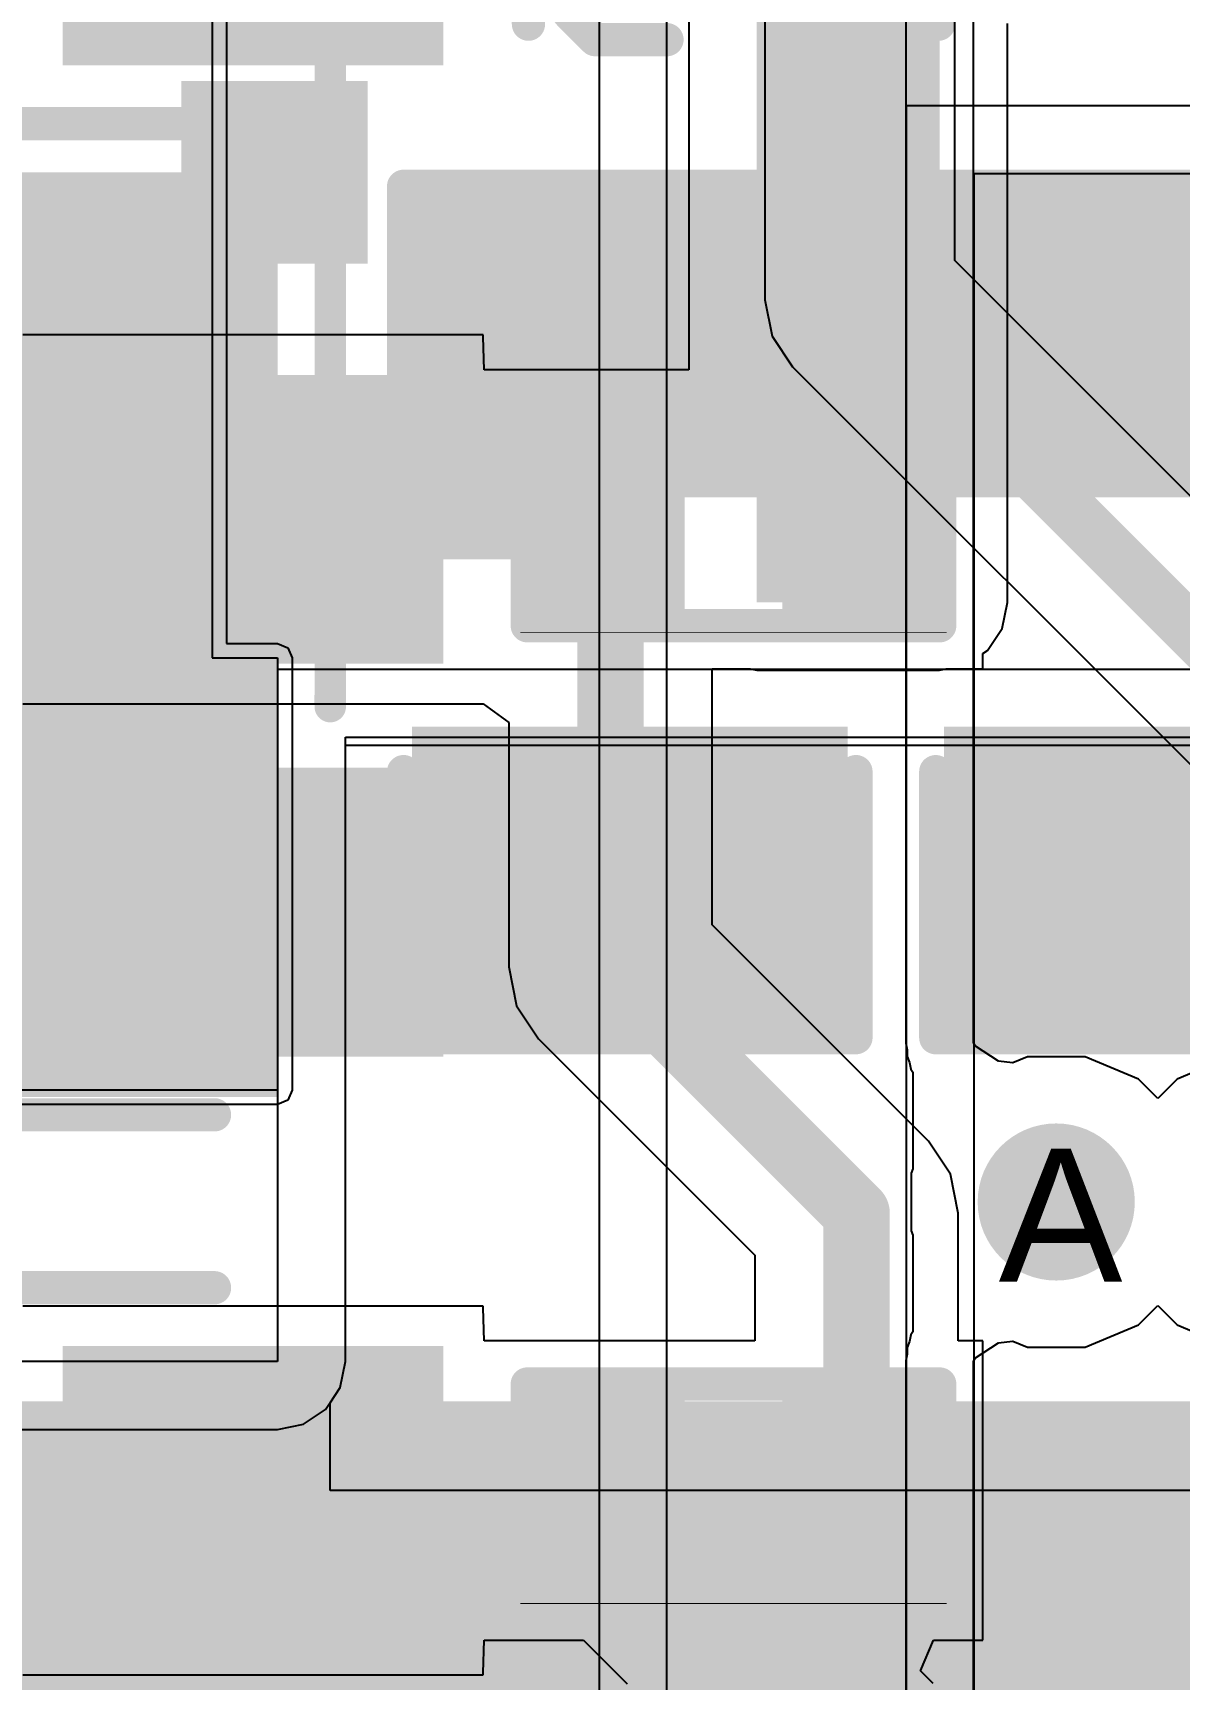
# Model space of a CAD drawing. Header units: inches. Extents: x 0 to 5271, y 0 to 5417.
# Drawn here: x 5.66 to 10.03, y 83.55 to 89.84 of the extents above; entities that cross this region are included whole.
import ezdxf

# ---------------------------------------------------------------- set-up
doc = ezdxf.new("R2010")
doc.units = ezdxf.units.IN
for name, color, linetype in [('Bottom Layer', 5, 'Continuous'), ('Bottom Overlay', 54, 'Continuous'), ('Bottom Paste', 16, 'Continuous'), ('Bottom Solder', 6, 'Continuous'), ('Drill Drawing', 1, 'Continuous'), ('L2_GND1', 16, 'Continuous'), ('L3_SIG1', 76, 'Continuous'), ('L4_PWR', 90, 'Continuous'), ('L5_GND2', 156, 'Continuous'), ('L6_SIG2', 130, 'Continuous'), ('L7_GND3', 216, 'Continuous'), ('Top Layer', 1, 'Continuous'), ('Top Overlay', 2, 'Continuous'), ('Top Paste', 8, 'Continuous'), ('Top Solder', 216, 'Continuous'), ('Via Holes', 16, 'Continuous')]:
    doc.layers.add(name, color=color, linetype=linetype)
doc.styles.add('Arial', font='', dxfattribs={"height": 0.2})
doc.styles.get('Arial').set_extended_font_data('Arial')

# ---------------------------------------------------------------- blocks, each defined once
blk = doc.blocks.new('DFN1006_2L__B__D____________102')
at = {"layer": 'Top Layer'}
for points in [[(-0.52497482, 0.34999168), (-0.12497562, 0.34999168), (-0.12497562, -0.35000692), (-0.52497482, -0.35000692)], [(0.12501118, 0.34999168), (0.52501038, 0.34999168), (0.52501038, -0.35000692), (0.12501118, -0.35000692)]]:
    blk.add_hatch(color=1, dxfattribs=at).paths.add_polyline_path(points)
at = {"layer": 'Top Paste'}
for points in [[(-0.52497482, 0.34999168), (-0.12497562, 0.34999168), (-0.12497562, -0.35000692), (-0.52497482, -0.35000692)], [(0.12501118, 0.34999168), (0.52501038, 0.34999168), (0.52501038, -0.35000692), (0.12501118, -0.35000692)]]:
    blk.add_hatch(color=8, dxfattribs=at).paths.add_polyline_path(points)
at = {"layer": 'Top Solder'}
for points in [[(-0.5757748199999999, 0.40079168), (-0.07417562, 0.40079168), (-0.07417562, -0.40080692), (-0.5757748199999999, -0.40080692)], [(0.07421118, 0.40079168), (0.57581038, 0.40079168), (0.57581038, -0.40080692), (0.07421118, -0.40080692)]]:
    blk.add_hatch(color=216, dxfattribs=at).paths.add_polyline_path(points)
at = {"layer": 'Top Overlay'}
for points in [[(-0.6283020199999999, 0.36915598, 0.127, 0.127, 0), (-0.52827682, 0.46918118, 0.127, 0.127, 0)], [(-0.52827682, 0.46918118, 0.127, 0.127, 0), (-0.49830482, 0.46918118, 0.127, 0.127, 0)], [(-0.49830482, 0.46918118, 0.127, 0.127, 0), (-0.25395682, 0.46918118, 0.127, 0.127, 0)], [(0.25404318, 0.46918118, 0.127, 0.127, 0), (0.4983911799999999, 0.46918118, 0.127, 0.127, 0)], [(0.4983911799999999, 0.46918118, 0.127, 0.127, 0), (0.5283631799999999, 0.46918118, 0.127, 0.127, 0)], [(0.5283631799999999, 0.46918118, 0.127, 0.127, 0), (0.62838838, 0.36915598, 0.127, 0.127, 0)], [(-0.7829372199999999, -0.40996362, 0.127, 0.127, 0), (-0.7829372199999999, 0.35005518, 0.127, 0.127, 0)], [(-0.6283020199999999, -0.3691204199999999, 0.127, 0.127, 0), (-0.6283020199999999, 0.36915598, 0.127, 0.127, 0)], [(0.62838838, -0.3691204199999999, 0.127, 0.127, 0), (0.62838838, 0.36915598, 0.127, 0.127, 0)], [(0.78297278, -0.40996362, 0.127, 0.127, 0), (0.78297278, 0.35005518, 0.127, 0.127, 0)], [(-0.6283020199999999, -0.3691204199999999, 0.127, 0.127, 0), (-0.52827682, -0.4691456199999999, 0.127, 0.127, 0)], [(0.5283631799999999, -0.4691456199999999, 0.127, 0.127, 0), (0.62838838, -0.3691204199999999, 0.127, 0.127, 0)], [(-0.52827682, -0.4691456199999999, 0.127, 0.127, 0), (-0.25395682, -0.4691456199999999, 0.127, 0.127, 0)], [(0.25404318, -0.4691456199999999, 0.127, 0.127, 0), (0.5283631799999999, -0.4691456199999999, 0.127, 0.127, 0)]]:
    blk.add_lwpolyline(points, format="xyseb", dxfattribs=at)
for points in [[(-0.5600268199999999, 0.46918118, 0.0635, 0.0635, 1), (-0.49652682, 0.46918118, 0.0635, 0.0635, 1)], [(-0.5600268199999999, 0.46918118, 0.0635, 0.0635, 1), (-0.49652682, 0.46918118, 0.0635, 0.0635, 1)], [(-0.5300548199999999, 0.46918118, 0.0635, 0.0635, 1), (-0.46655482, 0.46918118, 0.0635, 0.0635, 1)], [(-0.5300548199999999, 0.46918118, 0.0635, 0.0635, 1), (-0.46655482, 0.46918118, 0.0635, 0.0635, 1)], [(-0.28570682, 0.46918118, 0.0635, 0.0635, 1), (-0.22220682, 0.46918118, 0.0635, 0.0635, 1)], [(0.22229318, 0.46918118, 0.0635, 0.0635, 1), (0.28579318, 0.46918118, 0.0635, 0.0635, 1)], [(0.46664118, 0.46918118, 0.0635, 0.0635, 1), (0.53014118, 0.46918118, 0.0635, 0.0635, 1)], [(0.46664118, 0.46918118, 0.0635, 0.0635, 1), (0.53014118, 0.46918118, 0.0635, 0.0635, 1)], [(0.49661318, 0.46918118, 0.0635, 0.0635, 1), (0.56011318, 0.46918118, 0.0635, 0.0635, 1)], [(0.49661318, 0.46918118, 0.0635, 0.0635, 1), (0.56011318, 0.46918118, 0.0635, 0.0635, 1)], [(-0.8146872199999999, 0.35005518, 0.0635, 0.0635, 1), (-0.75118722, 0.35005518, 0.0635, 0.0635, 1)], [(-0.66005202, 0.36915598, 0.0635, 0.0635, 1), (-0.59655202, 0.36915598, 0.0635, 0.0635, 1)], [(-0.66005202, 0.36915598, 0.0635, 0.0635, 1), (-0.59655202, 0.36915598, 0.0635, 0.0635, 1)], [(0.5966383799999999, 0.36915598, 0.0635, 0.0635, 1), (0.66013838, 0.36915598, 0.0635, 0.0635, 1)], [(0.5966383799999999, 0.36915598, 0.0635, 0.0635, 1), (0.66013838, 0.36915598, 0.0635, 0.0635, 1)], [(0.75122278, 0.35005518, 0.0635, 0.0635, 1), (0.8147227799999999, 0.35005518, 0.0635, 0.0635, 1)], [(-0.66005202, -0.3691204199999999, 0.0635, 0.0635, 1), (-0.59655202, -0.3691204199999999, 0.0635, 0.0635, 1)], [(-0.66005202, -0.3691204199999999, 0.0635, 0.0635, 1), (-0.59655202, -0.3691204199999999, 0.0635, 0.0635, 1)], [(0.5966383799999999, -0.3691204199999999, 0.0635, 0.0635, 1), (0.66013838, -0.3691204199999999, 0.0635, 0.0635, 1)], [(0.5966383799999999, -0.3691204199999999, 0.0635, 0.0635, 1), (0.66013838, -0.3691204199999999, 0.0635, 0.0635, 1)], [(-0.8146872199999999, -0.40996362, 0.0635, 0.0635, 1), (-0.75118722, -0.40996362, 0.0635, 0.0635, 1)], [(0.75122278, -0.40996362, 0.0635, 0.0635, 1), (0.8147227799999999, -0.40996362, 0.0635, 0.0635, 1)], [(-0.5600268199999999, -0.4691456199999999, 0.0635, 0.0635, 1), (-0.49652682, -0.4691456199999999, 0.0635, 0.0635, 1)], [(-0.5600268199999999, -0.4691456199999999, 0.0635, 0.0635, 1), (-0.49652682, -0.4691456199999999, 0.0635, 0.0635, 1)], [(-0.28570682, -0.4691456199999999, 0.0635, 0.0635, 1), (-0.22220682, -0.4691456199999999, 0.0635, 0.0635, 1)], [(0.22229318, -0.4691456199999999, 0.0635, 0.0635, 1), (0.28579318, -0.4691456199999999, 0.0635, 0.0635, 1)], [(0.49661318, -0.4691456199999999, 0.0635, 0.0635, 1), (0.56011318, -0.4691456199999999, 0.0635, 0.0635, 1)], [(0.49661318, -0.4691456199999999, 0.0635, 0.0635, 1), (0.56011318, -0.4691456199999999, 0.0635, 0.0635, 1)]]:
    blk.add_lwpolyline(points, format="xyseb", close=True, dxfattribs=at)
blk = doc.blocks.new('P____PAK_SO_8_B_128')
at = {"layer": 'Bottom Layer'}
blk.add_hatch(color=5, dxfattribs=at).paths.add_polyline_path([(1.11029496, 2.69259431), (1.11029496, 2.08259553), (0.5152948799999999, 2.08259553), (0.5152948799999999, 2.69259431)])
at = {"layer": 'Bottom Paste'}
blk.add_hatch(color=16, dxfattribs=at).paths.add_polyline_path([(1.11029496, 2.69259431), (1.11029496, 2.08259553), (0.5152948799999999, 2.08259553), (0.5152948799999999, 2.69259431)])
at = {"layer": 'Bottom Solder'}
blk.add_hatch(color=6, dxfattribs=at).paths.add_polyline_path([(1.16109496, 2.74339431), (1.16109496, 2.03179553), (0.46449488, 2.03179553), (0.46449488, 2.74339431)])
at = {"layer": 'Bottom Layer'}
for p, q in [((2.6674572, 2.149983), (2.6674572, 2.3999952)), ((2.6674572, 2.3999952), (4.317441199999999, 2.3999952)), ((4.317441199999999, 2.3999952), (4.317441199999999, 2.3999952)), ((4.317441199999999, 2.3999952), (4.317441199999999, -2.3999952)), ((-0.3825494, 2.149983), (2.6674572, 2.149983))]:
    blk.add_line(p, q, dxfattribs=at)
at = {"layer": 'Bottom Overlay'}
for points in [[(2.85343092, 2.60095492, 0.1199896, 0.1199896, 0), (-1.44678908, 2.60095492, 0.1199896, 0.1199896, 0)], [(2.81746452, 2.59998972, 0.1199896, 0.1199896, 0), (2.85343092, 2.60095492, 0.1199896, 0.1199896, 0)]]:
    blk.add_lwpolyline(points, format="xyseb", dxfattribs=at)
for points in [[(2.78746712, 2.59998972, 0.05999479999999999, 0.05999479999999999, 1), (2.84746192, 2.59998972, 0.05999479999999999, 0.05999479999999999, 1)], [(2.82343352, 2.60095492, 0.05999479999999999, 0.05999479999999999, 1), (2.88342832, 2.60095492, 0.05999479999999999, 0.05999479999999999, 1)], [(2.82343352, 2.60095492, 0.05999479999999999, 0.05999479999999999, 1), (2.88342832, 2.60095492, 0.05999479999999999, 0.05999479999999999, 1)]]:
    blk.add_lwpolyline(points, format="xyseb", close=True, dxfattribs=at)
at = {"layer": 'Bottom Solder'}
for p, q in [((2.62857742, 2.43887498), (2.6674572, 2.45498112)), ((2.6674572, 2.45498112), (4.317441199999999, 2.45498112)), ((4.317441199999999, 2.45498112), (4.35632098, 2.43887498)), ((2.61247128, 2.3999952), (2.62857742, 2.43887498)), ((2.61247128, 2.20496892), (2.61247128, 2.3999952)), ((4.35632098, 2.43887498), (4.37242712, 2.3999952)), ((4.37242712, 2.3999952), (4.37242712, -2.3999952)), ((-0.3825494, 2.20496892), (2.61247128, 2.20496892))]:
    blk.add_line(p, q, dxfattribs=at)
blk = doc.blocks.new('TO_263_5__D2PAK__B_201')
at = {"layer": 'Bottom Layer'}
blk.add_hatch(color=5, dxfattribs=at).paths.add_polyline_path([(-5.58999771, 0.38251511), (5.59000279, 0.38251511), (5.59000279, -9.527485389999999), (-5.58999771, -9.527485389999999)])
at = {"layer": 'Bottom Paste'}
blk.add_hatch(color=16, dxfattribs=at).paths.add_polyline_path([(-5.58999771, 0.38251511), (5.59000279, 0.38251511), (5.59000279, -9.527485389999999), (-5.58999771, -9.527485389999999)])
at = {"layer": 'Bottom Solder'}
blk.add_hatch(color=6, dxfattribs=at).paths.add_polyline_path([(-5.691597709999999, 0.48411511), (5.691602789999999, 0.48411511), (5.691602789999999, -9.62908539), (-5.691597709999999, -9.62908539)])
blk = doc.blocks.new('TS_1185EC_C_D_B__208')
at = {"layer": 'Top Layer'}
for points in [[(-2.5499695, 1.19999125), (-1.29996946, 1.19999125), (-1.29996946, 0.29999051), (-2.5499695, 0.29999051)], [(1.3000101, 1.19999125), (2.55001014, 1.19999125), (2.55001014, 0.29999051), (1.3000101, 0.29999051)], [(-2.5499695, -0.30003115), (-1.29996946, -0.30003115), (-1.29996946, -1.20003189), (-2.5499695, -1.20003189)], [(1.3000101, -0.30003115), (2.55001014, -0.30003115), (2.55001014, -1.20003189), (1.3000101, -1.20003189)]]:
    blk.add_hatch(color=1, dxfattribs=at).paths.add_polyline_path(points)
at = {"layer": 'Top Paste'}
for points in [[(-2.5499695, 1.19999125), (-1.29996946, 1.19999125), (-1.29996946, 0.29999051), (-2.5499695, 0.29999051)], [(1.3000101, 1.19999125), (2.55001014, 1.19999125), (2.55001014, 0.29999051), (1.3000101, 0.29999051)], [(-2.5499695, -0.30003115), (-1.29996946, -0.30003115), (-1.29996946, -1.20003189), (-2.5499695, -1.20003189)], [(1.3000101, -0.30003115), (2.55001014, -0.30003115), (2.55001014, -1.20003189), (1.3000101, -1.20003189)]]:
    blk.add_hatch(color=8, dxfattribs=at).paths.add_polyline_path(points)
at = {"layer": 'Top Solder'}
for points in [[(-2.6515695, 1.30159125), (-1.19836946, 1.30159125), (-1.19836946, 0.19839051), (-2.6515695, 0.19839051)], [(1.1984101, 1.30159125), (2.65161014, 1.30159125), (2.65161014, 0.19839051), (1.1984101, 0.19839051)], [(-2.6515695, -0.19843115), (-1.19836946, -0.19843115), (-1.19836946, -1.30163189), (-2.6515695, -1.30163189)], [(1.1984101, -0.19843115), (2.65161014, -0.19843115), (2.65161014, -1.30163189), (1.1984101, -1.30163189)]]:
    blk.add_hatch(color=216, dxfattribs=at).paths.add_polyline_path(points)
at = {"layer": 'Top Overlay'}
for points in [[(-1.77800508, 1.52397968, 0.127, 0.127, 0), (1.77799492, 1.52397968, 0.127, 0.127, 0)], [(-2.84480508, 0.60957968, 0.127, 0.127, 0), (-2.84480508, 0.86357968, 0.127, 0.127, 0)], [(-2.84480508, 0.86357968, 0.127, 0.127, 0), (-2.71780508, 0.73657968, 0.127, 0.127, 0)], [(-2.84480508, 0.60957968, 0.127, 0.127, 0), (-2.71780508, 0.73657968, 0.127, 0.127, 0)], [(-1.77800508, -1.52402032, 0.127, 0.127, 0), (1.77799492, -1.52402032, 0.127, 0.127, 0)]]:
    blk.add_lwpolyline(points, format="xyseb", dxfattribs=at)
for points in [[(-1.80975508, 1.52397968, 0.0635, 0.0635, 1), (-1.74625508, 1.52397968, 0.0635, 0.0635, 1)], [(1.74624492, 1.52397968, 0.0635, 0.0635, 1), (1.80974492, 1.52397968, 0.0635, 0.0635, 1)], [(-2.87655508, 0.86357968, 0.0635, 0.0635, 1), (-2.81305508, 0.86357968, 0.0635, 0.0635, 1)], [(-2.87655508, 0.86357968, 0.0635, 0.0635, 1), (-2.81305508, 0.86357968, 0.0635, 0.0635, 1)], [(-2.74955508, 0.73657968, 0.0635, 0.0635, 1), (-2.68605508, 0.73657968, 0.0635, 0.0635, 1)], [(-2.74955508, 0.73657968, 0.0635, 0.0635, 1), (-2.68605508, 0.73657968, 0.0635, 0.0635, 1)], [(-2.87655508, 0.60957968, 0.0635, 0.0635, 1), (-2.81305508, 0.60957968, 0.0635, 0.0635, 1)], [(-2.87655508, 0.60957968, 0.0635, 0.0635, 1), (-2.81305508, 0.60957968, 0.0635, 0.0635, 1)], [(-1.80975508, -1.52402032, 0.0635, 0.0635, 1), (-1.74625508, -1.52402032, 0.0635, 0.0635, 1)], [(1.74624492, -1.52402032, 0.0635, 0.0635, 1), (1.80974492, -1.52402032, 0.0635, 0.0635, 1)]]:
    blk.add_lwpolyline(points, format="xyseb", close=True, dxfattribs=at)
blk = doc.blocks.new('TS_1185EC_C_D_B__209')
at = {"layer": 'Top Layer'}
for points in [[(-2.5499695, 1.19999125), (-1.29996946, 1.19999125), (-1.29996946, 0.29999051), (-2.5499695, 0.29999051)], [(1.3000101, 1.19999125), (2.55001014, 1.19999125), (2.55001014, 0.29999051), (1.3000101, 0.29999051)], [(-2.5499695, -0.30003115), (-1.29996946, -0.30003115), (-1.29996946, -1.20003189), (-2.5499695, -1.20003189)], [(1.3000101, -0.30003115), (2.55001014, -0.30003115), (2.55001014, -1.20003189), (1.3000101, -1.20003189)]]:
    blk.add_hatch(color=1, dxfattribs=at).paths.add_polyline_path(points)
at = {"layer": 'Top Paste'}
for points in [[(-2.5499695, 1.19999125), (-1.29996946, 1.19999125), (-1.29996946, 0.29999051), (-2.5499695, 0.29999051)], [(1.3000101, 1.19999125), (2.55001014, 1.19999125), (2.55001014, 0.29999051), (1.3000101, 0.29999051)], [(-2.5499695, -0.30003115), (-1.29996946, -0.30003115), (-1.29996946, -1.20003189), (-2.5499695, -1.20003189)], [(1.3000101, -0.30003115), (2.55001014, -0.30003115), (2.55001014, -1.20003189), (1.3000101, -1.20003189)]]:
    blk.add_hatch(color=8, dxfattribs=at).paths.add_polyline_path(points)
at = {"layer": 'Top Solder'}
for points in [[(-2.6515695, 1.30159125), (-1.19836946, 1.30159125), (-1.19836946, 0.19839051), (-2.6515695, 0.19839051)], [(1.1984101, 1.30159125), (2.65161014, 1.30159125), (2.65161014, 0.19839051), (1.1984101, 0.19839051)], [(-2.6515695, -0.19843115), (-1.19836946, -0.19843115), (-1.19836946, -1.30163189), (-2.6515695, -1.30163189)], [(1.1984101, -0.19843115), (2.65161014, -0.19843115), (2.65161014, -1.30163189), (1.1984101, -1.30163189)]]:
    blk.add_hatch(color=216, dxfattribs=at).paths.add_polyline_path(points)
at = {"layer": 'Top Overlay'}
for points in [[(-1.77800508, 1.52397968, 0.127, 0.127, 0), (1.77799492, 1.52397968, 0.127, 0.127, 0)], [(-2.84480508, 0.60957968, 0.127, 0.127, 0), (-2.84480508, 0.86357968, 0.127, 0.127, 0)], [(-2.84480508, 0.86357968, 0.127, 0.127, 0), (-2.71780508, 0.73657968, 0.127, 0.127, 0)], [(-2.84480508, 0.60957968, 0.127, 0.127, 0), (-2.71780508, 0.73657968, 0.127, 0.127, 0)], [(-1.77800508, -1.52402032, 0.127, 0.127, 0), (1.77799492, -1.52402032, 0.127, 0.127, 0)]]:
    blk.add_lwpolyline(points, format="xyseb", dxfattribs=at)
for points in [[(-1.80975508, 1.52397968, 0.0635, 0.0635, 1), (-1.74625508, 1.52397968, 0.0635, 0.0635, 1)], [(1.74624492, 1.52397968, 0.0635, 0.0635, 1), (1.80974492, 1.52397968, 0.0635, 0.0635, 1)], [(-2.87655508, 0.86357968, 0.0635, 0.0635, 1), (-2.81305508, 0.86357968, 0.0635, 0.0635, 1)], [(-2.87655508, 0.86357968, 0.0635, 0.0635, 1), (-2.81305508, 0.86357968, 0.0635, 0.0635, 1)], [(-2.74955508, 0.73657968, 0.0635, 0.0635, 1), (-2.68605508, 0.73657968, 0.0635, 0.0635, 1)], [(-2.74955508, 0.73657968, 0.0635, 0.0635, 1), (-2.68605508, 0.73657968, 0.0635, 0.0635, 1)], [(-2.87655508, 0.60957968, 0.0635, 0.0635, 1), (-2.81305508, 0.60957968, 0.0635, 0.0635, 1)], [(-2.87655508, 0.60957968, 0.0635, 0.0635, 1), (-2.81305508, 0.60957968, 0.0635, 0.0635, 1)], [(-1.80975508, -1.52402032, 0.0635, 0.0635, 1), (-1.74625508, -1.52402032, 0.0635, 0.0635, 1)], [(1.74624492, -1.52402032, 0.0635, 0.0635, 1), (1.80974492, -1.52402032, 0.0635, 0.0635, 1)]]:
    blk.add_lwpolyline(points, format="xyseb", close=True, dxfattribs=at)
blk = doc.blocks.new('TS_1185EC_C_D_B__210')
at = {"layer": 'Top Layer'}
for points in [[(-2.5499695, 1.20000141), (-1.29996946, 1.20000141), (-1.29996946, 0.30000067), (-2.5499695, 0.30000067)], [(1.3000101, 1.20000141), (2.55001014, 1.20000141), (2.55001014, 0.30000067), (1.3000101, 0.30000067)], [(-2.5499695, -0.30002099), (-1.29996946, -0.30002099), (-1.29996946, -1.20002173), (-2.5499695, -1.20002173)], [(1.3000101, -0.30002099), (2.55001014, -0.30002099), (2.55001014, -1.20002173), (1.3000101, -1.20002173)]]:
    blk.add_hatch(color=1, dxfattribs=at).paths.add_polyline_path(points)
at = {"layer": 'Top Paste'}
for points in [[(-2.5499695, 1.20000141), (-1.29996946, 1.20000141), (-1.29996946, 0.30000067), (-2.5499695, 0.30000067)], [(1.3000101, 1.20000141), (2.55001014, 1.20000141), (2.55001014, 0.30000067), (1.3000101, 0.30000067)], [(-2.5499695, -0.30002099), (-1.29996946, -0.30002099), (-1.29996946, -1.20002173), (-2.5499695, -1.20002173)], [(1.3000101, -0.30002099), (2.55001014, -0.30002099), (2.55001014, -1.20002173), (1.3000101, -1.20002173)]]:
    blk.add_hatch(color=8, dxfattribs=at).paths.add_polyline_path(points)
at = {"layer": 'Top Solder'}
for points in [[(-2.6515695, 1.30160141), (-1.19836946, 1.30160141), (-1.19836946, 0.19840067), (-2.6515695, 0.19840067)], [(1.1984101, 1.30160141), (2.65161014, 1.30160141), (2.65161014, 0.19840067), (1.1984101, 0.19840067)], [(-2.6515695, -0.19842099), (-1.19836946, -0.19842099), (-1.19836946, -1.30162173), (-2.6515695, -1.30162173)], [(1.1984101, -0.19842099), (2.65161014, -0.19842099), (2.65161014, -1.30162173), (1.1984101, -1.30162173)]]:
    blk.add_hatch(color=216, dxfattribs=at).paths.add_polyline_path(points)
at = {"layer": 'Top Overlay'}
for points in [[(-1.77800508, 1.52398984, 0.127, 0.127, 0), (1.77799492, 1.52398984, 0.127, 0.127, 0)], [(-2.84480508, 0.8635898399999999, 0.127, 0.127, 0), (-2.71780508, 0.7365898399999999, 0.127, 0.127, 0)], [(-2.84480508, 0.6095898399999999, 0.127, 0.127, 0), (-2.84480508, 0.8635898399999999, 0.127, 0.127, 0)], [(-2.84480508, 0.6095898399999999, 0.127, 0.127, 0), (-2.71780508, 0.7365898399999999, 0.127, 0.127, 0)], [(-1.77800508, -1.52401016, 0.127, 0.127, 0), (1.77799492, -1.52401016, 0.127, 0.127, 0)]]:
    blk.add_lwpolyline(points, format="xyseb", dxfattribs=at)
for points in [[(-1.80975508, 1.52398984, 0.0635, 0.0635, 1), (-1.74625508, 1.52398984, 0.0635, 0.0635, 1)], [(1.74624492, 1.52398984, 0.0635, 0.0635, 1), (1.80974492, 1.52398984, 0.0635, 0.0635, 1)], [(-2.87655508, 0.8635898399999999, 0.0635, 0.0635, 1), (-2.81305508, 0.8635898399999999, 0.0635, 0.0635, 1)], [(-2.87655508, 0.8635898399999999, 0.0635, 0.0635, 1), (-2.81305508, 0.8635898399999999, 0.0635, 0.0635, 1)], [(-2.74955508, 0.7365898399999999, 0.0635, 0.0635, 1), (-2.68605508, 0.7365898399999999, 0.0635, 0.0635, 1)], [(-2.74955508, 0.7365898399999999, 0.0635, 0.0635, 1), (-2.68605508, 0.7365898399999999, 0.0635, 0.0635, 1)], [(-2.87655508, 0.6095898399999999, 0.0635, 0.0635, 1), (-2.81305508, 0.6095898399999999, 0.0635, 0.0635, 1)], [(-2.87655508, 0.6095898399999999, 0.0635, 0.0635, 1), (-2.81305508, 0.6095898399999999, 0.0635, 0.0635, 1)], [(-1.80975508, -1.52401016, 0.0635, 0.0635, 1), (-1.74625508, -1.52401016, 0.0635, 0.0635, 1)], [(1.74624492, -1.52401016, 0.0635, 0.0635, 1), (1.80974492, -1.52401016, 0.0635, 0.0635, 1)]]:
    blk.add_lwpolyline(points, format="xyseb", close=True, dxfattribs=at)
blk = doc.blocks.new('R___0402_217')
at = {"layer": 'Top Layer'}
for points in [[(-0.69849492, -0.31746698), (-0.69849492, 0.31753302), (-0.24129492, 0.31753302), (-0.24129492, -0.31746698)], [(0.2413050799999999, -0.31746698), (0.24130508, 0.31753302), (0.6985050799999999, 0.31753302), (0.6985050799999999, -0.31746698)]]:
    blk.add_hatch(color=1, dxfattribs=at).paths.add_polyline_path(points)
at = {"layer": 'Top Paste'}
for points in [[(-0.69849492, -0.31746698), (-0.69849492, 0.31753302), (-0.24129492, 0.31753302), (-0.24129492, -0.31746698)], [(0.2413050799999999, -0.31746698), (0.24130508, 0.31753302), (0.6985050799999999, 0.31753302), (0.6985050799999999, -0.31746698)]]:
    blk.add_hatch(color=8, dxfattribs=at).paths.add_polyline_path(points)
at = {"layer": 'Top Solder'}
for points in [[(-0.7534960799999999, -0.3724681399999999), (-0.7534960799999999, 0.37253418), (-0.1862937599999999, 0.37253418), (-0.18629376, -0.3724681399999999)], [(0.18630392, -0.3724681399999999), (0.18630392, 0.37253418), (0.75350624, 0.37253418), (0.75350624, -0.3724681399999999)]]:
    blk.add_hatch(color=216, dxfattribs=at).paths.add_polyline_path(points)
at = {"layer": 'Top Overlay'}
for points in [[(-0.78739492, 0.40643302, 0.127, 0.127, 0), (0.7874050799999999, 0.40643302, 0.127, 0.127, 0)], [(-0.78739492, -0.40636698, 0.127, 0.127, 0), (-0.78739492, 0.40643302, 0.127, 0.127, 0)], [(0.7874050799999999, -0.40636698, 0.127, 0.127, 0), (0.7874050799999999, 0.40643302, 0.127, 0.127, 0)], [(-0.78739492, -0.40636698, 0.127, 0.127, 0), (0.7874050799999999, -0.40636698, 0.127, 0.127, 0)], [(-0.81279492, -0.4317669799999999, 0.0032258, 0.0032258, 0), (0.81280508, -0.4317669799999999, 0.0032258, 0.0032258, 0)]]:
    blk.add_lwpolyline(points, format="xyseb", dxfattribs=at)
for points in [[(-0.81914492, 0.40643302, 0.0635, 0.0635, 1), (-0.7556449199999999, 0.40643302, 0.0635, 0.0635, 1)], [(-0.81914492, 0.40643302, 0.0635, 0.0635, 1), (-0.7556449199999999, 0.40643302, 0.0635, 0.0635, 1)], [(0.75565508, 0.40643302, 0.0635, 0.0635, 1), (0.8191550799999999, 0.40643302, 0.0635, 0.0635, 1)], [(0.75565508, 0.40643302, 0.0635, 0.0635, 1), (0.8191550799999999, 0.40643302, 0.0635, 0.0635, 1)], [(-0.81914492, -0.40636698, 0.0635, 0.0635, 1), (-0.7556449199999999, -0.40636698, 0.0635, 0.0635, 1)], [(-0.81914492, -0.40636698, 0.0635, 0.0635, 1), (-0.7556449199999999, -0.40636698, 0.0635, 0.0635, 1)], [(0.75565508, -0.40636698, 0.0635, 0.0635, 1), (0.8191550799999999, -0.40636698, 0.0635, 0.0635, 1)], [(0.75565508, -0.40636698, 0.0635, 0.0635, 1), (0.8191550799999999, -0.40636698, 0.0635, 0.0635, 1)], [(-0.8136000999999999, -0.4317669799999999, 0.0016129, 0.0016129, 1), (-0.8119897399999999, -0.4317669799999999, 0.0016129, 0.0016129, 1)], [(0.8119998999999999, -0.4317669799999999, 0.0016129, 0.0016129, 1), (0.81361026, -0.4317669799999999, 0.0016129, 0.0016129, 1)]]:
    blk.add_lwpolyline(points, format="xyseb", close=True, dxfattribs=at)
blk = doc.blocks.new('R___0402_218')
at = {"layer": 'Top Layer'}
for points in [[(-0.6984847599999999, -0.31751778), (-0.6984847599999999, 0.31748222), (-0.2412847599999999, 0.31748222), (-0.24128476, -0.31751778)], [(0.2413152399999999, -0.31751778), (0.24131524, 0.31748222), (0.69851524, 0.31748222), (0.69851524, -0.31751778)]]:
    blk.add_hatch(color=1, dxfattribs=at).paths.add_polyline_path(points)
at = {"layer": 'Top Paste'}
for points in [[(-0.6984847599999999, -0.31751778), (-0.6984847599999999, 0.31748222), (-0.2412847599999999, 0.31748222), (-0.24128476, -0.31751778)], [(0.2413152399999999, -0.31751778), (0.24131524, 0.31748222), (0.69851524, 0.31748222), (0.69851524, -0.31751778)]]:
    blk.add_hatch(color=8, dxfattribs=at).paths.add_polyline_path(points)
at = {"layer": 'Top Solder'}
for points in [[(-0.75348592, -0.37251894), (-0.75348592, 0.37248338), (-0.1862835999999999, 0.37248338), (-0.1862836, -0.37251894)], [(0.1863140799999999, -0.37251894), (0.18631408, 0.37248338), (0.7535164, 0.37248338), (0.7535164, -0.37251894)]]:
    blk.add_hatch(color=216, dxfattribs=at).paths.add_polyline_path(points)
at = {"layer": 'Top Overlay'}
for points in [[(-0.7873847599999999, 0.40638222, 0.127, 0.127, 0), (0.78741524, 0.40638222, 0.127, 0.127, 0)], [(-0.7873847599999999, -0.40641778, 0.127, 0.127, 0), (-0.7873847599999999, 0.40638222, 0.127, 0.127, 0)], [(0.78741524, -0.40641778, 0.127, 0.127, 0), (0.78741524, 0.40638222, 0.127, 0.127, 0)], [(-0.7873847599999999, -0.40641778, 0.127, 0.127, 0), (0.78741524, -0.40641778, 0.127, 0.127, 0)], [(-0.8127847599999999, -0.43181778, 0.0032258, 0.0032258, 0), (0.8128152399999998, -0.43181778, 0.0032258, 0.0032258, 0)]]:
    blk.add_lwpolyline(points, format="xyseb", dxfattribs=at)
for points in [[(-0.8191347599999999, 0.40638222, 0.0635, 0.0635, 1), (-0.75563476, 0.40638222, 0.0635, 0.0635, 1)], [(-0.8191347599999999, 0.40638222, 0.0635, 0.0635, 1), (-0.75563476, 0.40638222, 0.0635, 0.0635, 1)], [(0.7556652399999999, 0.40638222, 0.0635, 0.0635, 1), (0.8191652399999999, 0.40638222, 0.0635, 0.0635, 1)], [(0.7556652399999999, 0.40638222, 0.0635, 0.0635, 1), (0.8191652399999999, 0.40638222, 0.0635, 0.0635, 1)], [(-0.8191347599999999, -0.40641778, 0.0635, 0.0635, 1), (-0.75563476, -0.40641778, 0.0635, 0.0635, 1)], [(-0.8191347599999999, -0.40641778, 0.0635, 0.0635, 1), (-0.75563476, -0.40641778, 0.0635, 0.0635, 1)], [(0.7556652399999999, -0.40641778, 0.0635, 0.0635, 1), (0.8191652399999999, -0.40641778, 0.0635, 0.0635, 1)], [(0.7556652399999999, -0.40641778, 0.0635, 0.0635, 1), (0.8191652399999999, -0.40641778, 0.0635, 0.0635, 1)], [(-0.81358994, -0.43181778, 0.0016129, 0.0016129, 1), (-0.81197958, -0.43181778, 0.0016129, 0.0016129, 1)], [(0.81201006, -0.43181778, 0.0016129, 0.0016129, 1), (0.8136204199999999, -0.43181778, 0.0016129, 0.0016129, 1)]]:
    blk.add_lwpolyline(points, format="xyseb", close=True, dxfattribs=at)
blk = doc.blocks.new('CAP_0805_B_319')
at = {"layer": 'Bottom Layer'}
for points in [[(-1.52401016, 0.76203556), (-0.50801016, 0.76203556), (-0.50801016, -0.76196444), (-1.52401016, -0.76196444)], [(0.5079898399999999, 0.76203556), (1.52398984, 0.76203556), (1.52398984, -0.76196444), (0.5079898399999999, -0.76196444)]]:
    blk.add_hatch(color=5, dxfattribs=at).paths.add_polyline_path(points)
at = {"layer": 'Bottom Paste'}
for points in [[(-1.52401016, 0.76203556), (-0.50801016, 0.76203556), (-0.50801016, -0.76196444), (-1.52401016, -0.76196444)], [(0.5079898399999999, 0.76203556), (1.52398984, 0.76203556), (1.52398984, -0.76196444), (0.5079898399999999, -0.76196444)]]:
    blk.add_hatch(color=16, dxfattribs=at).paths.add_polyline_path(points)
at = {"layer": 'Bottom Solder'}
for points in [[(-1.59401002, 0.8320354200000001), (-0.4380103, 0.8320354200000001), (-0.4380103, -0.8319642999999999), (-1.59401002, -0.8319642999999999)], [(0.43798998, 0.8320354200000001), (1.5939897, 0.8320354200000001), (1.5939897, -0.8319642999999999), (0.43798998, -0.8319642999999999)]]:
    blk.add_hatch(color=6, dxfattribs=at).paths.add_polyline_path(points)
at = {"layer": 'Bottom Overlay'}
for points in [[(-1.62561016, 0.86363556, 0.127, 0.127, 0), (-1.62561016, -0.8635644399999999, 0.127, 0.127, 0)], [(-1.62561016, 0.86363556, 0.127, 0.127, 0), (-0.60961016, 0.86363556, 0.127, 0.127, 0)], [(0.6095898399999999, 0.86363556, 0.127, 0.127, 0), (1.62558984, 0.86363556, 0.127, 0.127, 0)], [(1.62558984, 0.86363556, 0.127, 0.127, 0), (1.62558984, -0.8635644399999999, 0.127, 0.127, 0)], [(-1.62561016, -0.8635644399999999, 0.127, 0.127, 0), (-0.60961016, -0.8635644399999999, 0.127, 0.127, 0)], [(0.6095898399999999, -0.8635644399999999, 0.127, 0.127, 0), (1.62558984, -0.8635644399999999, 0.127, 0.127, 0)]]:
    blk.add_lwpolyline(points, format="xyseb", dxfattribs=at)
for points in [[(-1.65736016, 0.86363556, 0.0635, 0.0635, 1), (-1.59386016, 0.86363556, 0.0635, 0.0635, 1)], [(-1.65736016, 0.86363556, 0.0635, 0.0635, 1), (-1.59386016, 0.86363556, 0.0635, 0.0635, 1)], [(-0.64136016, 0.86363556, 0.0635, 0.0635, 1), (-0.57786016, 0.86363556, 0.0635, 0.0635, 1)], [(0.5778398399999999, 0.86363556, 0.0635, 0.0635, 1), (0.64133984, 0.86363556, 0.0635, 0.0635, 1)], [(1.59383984, 0.86363556, 0.0635, 0.0635, 1), (1.65733984, 0.86363556, 0.0635, 0.0635, 1)], [(1.59383984, 0.86363556, 0.0635, 0.0635, 1), (1.65733984, 0.86363556, 0.0635, 0.0635, 1)], [(-1.65736016, -0.8635644399999999, 0.0635, 0.0635, 1), (-1.59386016, -0.8635644399999999, 0.0635, 0.0635, 1)], [(-1.65736016, -0.8635644399999999, 0.0635, 0.0635, 1), (-1.59386016, -0.8635644399999999, 0.0635, 0.0635, 1)], [(-0.64136016, -0.8635644399999999, 0.0635, 0.0635, 1), (-0.57786016, -0.8635644399999999, 0.0635, 0.0635, 1)], [(0.5778398399999999, -0.8635644399999999, 0.0635, 0.0635, 1), (0.64133984, -0.8635644399999999, 0.0635, 0.0635, 1)], [(1.59383984, -0.8635644399999999, 0.0635, 0.0635, 1), (1.65733984, -0.8635644399999999, 0.0635, 0.0635, 1)], [(1.59383984, -0.8635644399999999, 0.0635, 0.0635, 1), (1.65733984, -0.8635644399999999, 0.0635, 0.0635, 1)]]:
    blk.add_lwpolyline(points, format="xyseb", close=True, dxfattribs=at)
blk = doc.blocks.new('CAP_0805_B_320')
at = {"layer": 'Bottom Layer'}
for points in [[(-1.52396952, 0.76203556), (-0.50796952, 0.76203556), (-0.50796952, -0.76196444), (-1.52396952, -0.76196444)], [(0.50803048, 0.76203556), (1.52403048, 0.76203556), (1.52403048, -0.76196444), (0.50803048, -0.76196444)]]:
    blk.add_hatch(color=5, dxfattribs=at).paths.add_polyline_path(points)
at = {"layer": 'Bottom Paste'}
for points in [[(-1.52396952, 0.76203556), (-0.50796952, 0.76203556), (-0.50796952, -0.76196444), (-1.52396952, -0.76196444)], [(0.50803048, 0.76203556), (1.52403048, 0.76203556), (1.52403048, -0.76196444), (0.50803048, -0.76196444)]]:
    blk.add_hatch(color=16, dxfattribs=at).paths.add_polyline_path(points)
at = {"layer": 'Bottom Solder'}
for points in [[(-1.59396938, 0.8320354200000001), (-0.4379696599999999, 0.8320354200000001), (-0.4379696599999999, -0.8319642999999999), (-1.59396938, -0.8319642999999999)], [(0.43803062, 0.8320354200000001), (1.59403034, 0.8320354200000001), (1.59403034, -0.8319642999999999), (0.43803062, -0.8319642999999999)]]:
    blk.add_hatch(color=6, dxfattribs=at).paths.add_polyline_path(points)
at = {"layer": 'Bottom Overlay'}
for points in [[(-1.62556952, 0.86363556, 0.127, 0.127, 0), (-1.62556952, -0.8635644399999999, 0.127, 0.127, 0)], [(-1.62556952, 0.86363556, 0.127, 0.127, 0), (-0.60956952, 0.86363556, 0.127, 0.127, 0)], [(0.60963048, 0.86363556, 0.127, 0.127, 0), (1.62563048, 0.86363556, 0.127, 0.127, 0)], [(1.62563048, 0.86363556, 0.127, 0.127, 0), (1.62563048, -0.8635644399999999, 0.127, 0.127, 0)], [(-1.62556952, -0.8635644399999999, 0.127, 0.127, 0), (-0.60956952, -0.8635644399999999, 0.127, 0.127, 0)], [(0.60963048, -0.8635644399999999, 0.127, 0.127, 0), (1.62563048, -0.8635644399999999, 0.127, 0.127, 0)]]:
    blk.add_lwpolyline(points, format="xyseb", dxfattribs=at)
for points in [[(-1.65731952, 0.86363556, 0.0635, 0.0635, 1), (-1.59381952, 0.86363556, 0.0635, 0.0635, 1)], [(-1.65731952, 0.86363556, 0.0635, 0.0635, 1), (-1.59381952, 0.86363556, 0.0635, 0.0635, 1)], [(-0.6413195199999999, 0.86363556, 0.0635, 0.0635, 1), (-0.5778195199999999, 0.86363556, 0.0635, 0.0635, 1)], [(0.5778804799999999, 0.86363556, 0.0635, 0.0635, 1), (0.64138048, 0.86363556, 0.0635, 0.0635, 1)], [(1.59388048, 0.86363556, 0.0635, 0.0635, 1), (1.65738048, 0.86363556, 0.0635, 0.0635, 1)], [(1.59388048, 0.86363556, 0.0635, 0.0635, 1), (1.65738048, 0.86363556, 0.0635, 0.0635, 1)], [(-1.65731952, -0.8635644399999999, 0.0635, 0.0635, 1), (-1.59381952, -0.8635644399999999, 0.0635, 0.0635, 1)], [(-1.65731952, -0.8635644399999999, 0.0635, 0.0635, 1), (-1.59381952, -0.8635644399999999, 0.0635, 0.0635, 1)], [(-0.6413195199999999, -0.8635644399999999, 0.0635, 0.0635, 1), (-0.5778195199999999, -0.8635644399999999, 0.0635, 0.0635, 1)], [(0.5778804799999999, -0.8635644399999999, 0.0635, 0.0635, 1), (0.64138048, -0.8635644399999999, 0.0635, 0.0635, 1)], [(1.59388048, -0.8635644399999999, 0.0635, 0.0635, 1), (1.65738048, -0.8635644399999999, 0.0635, 0.0635, 1)], [(1.59388048, -0.8635644399999999, 0.0635, 0.0635, 1), (1.65738048, -0.8635644399999999, 0.0635, 0.0635, 1)]]:
    blk.add_lwpolyline(points, format="xyseb", close=True, dxfattribs=at)

msp = doc.modelspace()

# ---------------------------------------------------------------- hatches: boundary and pattern name
at = {"layer": 'Bottom Layer'}
msp.add_hatch(color=5, dxfattribs=at).paths.add_polyline_path([(1.49839172, 85.77580508), (6.590990119999999, 85.77580508), (6.590990119999999, 89.30640508), (1.49839172, 89.30640508)])
h = msp.add_hatch(color=5, dxfattribs=at)
edge = h.paths.add_edge_path()
edge.add_arc((9.563958519999998, 85.37423107999999), 0.2999994, 0, 360)
at = {"layer": 'L2_GND1'}
h = msp.add_hatch(color=16, dxfattribs=at)
edge = h.paths.add_edge_path()
edge.add_arc((9.563958519999998, 85.37423107999999), 0.2999994, 0, 360)
at = {"layer": 'L3_SIG1'}
h = msp.add_hatch(color=76, dxfattribs=at)
edge = h.paths.add_edge_path()
edge.add_arc((9.563958519999998, 85.37423107999999), 0.2999994, 0, 360)
at = {"layer": 'L4_PWR'}
h = msp.add_hatch(color=90, dxfattribs=at)
edge = h.paths.add_edge_path()
edge.add_arc((9.563958519999998, 85.37423107999999), 0.2999994, 0, 360)
at = {"layer": 'L5_GND2'}
h = msp.add_hatch(color=156, dxfattribs=at)
edge = h.paths.add_edge_path()
edge.add_arc((9.563958519999998, 85.37423107999999), 0.2999994, 0, 360)
at = {"layer": 'L6_SIG2'}
h = msp.add_hatch(color=130, dxfattribs=at)
edge = h.paths.add_edge_path()
edge.add_arc((9.563958519999998, 85.37423107999999), 0.2999994, 0, 360)
at = {"layer": 'L7_GND3'}
h = msp.add_hatch(color=216, dxfattribs=at)
edge = h.paths.add_edge_path()
edge.add_arc((9.563958519999998, 85.37423107999999), 0.2999994, 0, 360)
at = {"layer": 'Top Layer'}
msp.add_hatch(color=1, dxfattribs=at).paths.add_polyline_path([(8.420552119999998, 87.66368548), (9.11859492, 87.66368548), (9.11859492, 92.78620508), (8.420552119999998, 92.78620508)])
h = msp.add_hatch(color=1, dxfattribs=at)
edge = h.paths.add_edge_path()
edge.add_arc((9.563958519999998, 85.37423107999999), 0.2999994, 0, 360)
at = {"layer": 'Via Holes'}
h = msp.add_hatch(color=7, dxfattribs=at)
edge = h.paths.add_edge_path()
edge.add_arc((9.563958519999998, 85.37423107999999), 0.1499997, 0, 360)

# ---------------------------------------------------------------- linework, layer by layer
at = {"layer": 'Bottom Layer'}
for p, q in [((11.9001413, 87.40766618), (6.590990119999999, 87.40766618)), ((6.590990119999999, 87.40766618), (6.590990119999999, 84.76490285999999)), ((6.84996598, 84.76490285999999), (6.84996598, 87.14869032)), ((6.84996598, 87.14869032), (10.92011532, 87.14869032)), ((6.84996598, 84.76490285999999), (6.84996598, 87.11917552)), ((6.84996598, 87.11917552), (13.45231498, 87.11917552)), ((6.590990119999999, 84.76490285999999), (2.27729034, 84.76490285999999)), ((6.830253040000001, 84.66579714), (6.84996598, 84.76490285999999)), ((6.830253040000001, 84.66579714), (6.84996598, 84.76490285999999)), ((6.774113959999999, 84.58177902), (6.830253040000001, 84.66579714)), ((6.791472319999999, 84.60775814), (6.830253040000001, 84.66579714)), ((6.69009584, 84.52563994), (6.774113959999999, 84.58177902)), ((6.791472319999999, 84.27280325999999), (6.791472319999999, 84.60775814)), ((2.5352756, 84.505927), (6.590990119999999, 84.505927)), ((6.590990119999999, 84.505927), (6.69009584, 84.52563994)), ((13.70631244, 84.27280325999999), (6.791472319999999, 84.27280325999999))]:
    msp.add_line(p, q, dxfattribs=at)
at = {"layer": 'L2_GND1'}
for p, q in [((10.99357974, 89.56039999999999), (8.991599999999998, 89.56039999999999)), ((8.991599999999998, 89.56039999999999), (8.991599999999998, 77.16722692)), ((9.25057586, 77.16722692), (9.25057586, 89.30142414)), ((9.25057586, 89.30142414), (10.92410312, 89.30142414))]:
    msp.add_line(p, q, dxfattribs=at)
at = {"layer": 'L3_SIG1'}
for p, q in [((7.81826732, 100.22829332), (7.81826732, 83.02440849999999)), ((8.07724318, 83.02440849999999), (8.07724318, 100.22829332))]:
    msp.add_line(p, q, dxfattribs=at)
at = {"layer": 'L4_PWR'}
for p, q in [((8.989405439999999, 89.92875588), (8.989405439999999, 85.9806256)), ((9.248381299999998, 85.9806256), (9.248381299999998, 89.90324412)), ((8.989405439999999, 85.9806256), (8.9943813, 85.95560913999999)), ((8.9943813, 85.95560913999999), (8.9943813, 85.93010246)), ((9.25626038, 85.96883238), (9.248381299999998, 85.9806256)), ((9.34394118, 85.91156808), (9.25626038, 85.96883238)), ((8.9943813, 85.93010246), (9.00414252, 85.90653888)), ((9.00414252, 85.90653888), (9.009118379999999, 85.88151988)), ((9.009118379999999, 85.88151988), (9.017, 85.86972412)), ((9.39736246, 85.90521045999999), (9.34394118, 85.91156808)), ((9.398388619999999, 85.90529427999999), (9.39736246, 85.90521045999999)), ((9.453760619999999, 85.92823048), (9.398388619999999, 85.90529427999999)), ((9.67415642, 85.92823048), (9.453760619999999, 85.92823048)), ((9.87777298, 85.84388978), (9.67415642, 85.92823048)), ((10.22978142, 85.92823048), (10.02616486, 85.84388978)), ((9.017, 85.86972412), (9.017, 85.50142665999999)), ((9.951968919999999, 85.76969384), (9.87777298, 85.84388978)), ((10.02616486, 85.84388978), (9.951968919999999, 85.76969384)), ((9.017, 85.50142665999999), (9.00995912, 85.48442897999999)), ((9.00995912, 85.48442897999999), (9.00995912, 85.26403318)), ((9.00995912, 85.26403318), (9.017, 85.2470355)), ((9.017, 85.2470355), (9.017, 84.87873803999999)), ((9.87777298, 84.90457237999999), (9.951968919999999, 84.97876831999999)), ((9.951968919999999, 84.97876831999999), (10.02616486, 84.90457237999999)), ((9.009118379999999, 84.86694228), (9.00414252, 84.84192328)), ((9.017, 84.87873803999999), (9.009118379999999, 84.86694228)), ((9.67415642, 84.82023168), (9.87777298, 84.90457237999999)), ((10.02616486, 84.90457237999999), (10.22978142, 84.82023168)), ((9.00414252, 84.84192328), (8.9943813, 84.8183597)), ((8.9943813, 84.8183597), (8.9943813, 84.79285302)), ((9.25626038, 84.77962978), (9.34394118, 84.83689408)), ((9.34394118, 84.83689408), (9.39736246, 84.8432517)), ((9.39736246, 84.8432517), (9.398388619999999, 84.84316788)), ((9.398388619999999, 84.84316788), (9.453760619999999, 84.82023168)), ((9.453760619999999, 84.82023168), (9.67415642, 84.82023168)), ((8.9943813, 84.79285302), (8.989405439999999, 84.76783656)), ((8.989405439999999, 84.76783656), (8.989405439999999, 77.39675656)), ((9.248381299999998, 84.76783656), (9.25626038, 84.77962978)), ((9.248381299999998, 77.47451104), (9.248381299999998, 84.76783656))]:
    msp.add_line(p, q, dxfattribs=at)
at = {"layer": 'L6_SIG2'}
for p, q in [((8.4512277, 92.09072514), (8.4512277, 88.81934738)), ((9.176362139999998, 88.96951725999999), (9.176362139999998, 89.98710476)), ((12.05830964, 86.08756722), (9.176362139999998, 88.96951725999999)), ((8.4512277, 88.81934738), (8.45122516, 88.81933468)), ((8.45122516, 88.81933468), (8.478827339999999, 88.68058718)), ((8.478827339999999, 88.68058718), (8.557420019999999, 88.56295977999999)), ((8.557420019999999, 88.56295977999999), (11.65174962, 85.46863271999999))]:
    msp.add_line(p, q, dxfattribs=at)
for points in [[(8.81379492, 88.81933468, 0.2032, 0.2032, 0), (8.81379492, 92.51163107999999, 0.2032, 0.2032, 0)], [(8.81379492, 88.81933468, 0.2032, 0.2032, 0), (11.9081296, 85.725, 0.2032, 0.2032, 0)]]:
    msp.add_lwpolyline(points, format="xyseb", dxfattribs=at)
msp.add_lwpolyline([(8.76299492, 88.81933468, 0.1016, 0.1016, 1), (8.86459492, 88.81933468, 0.1016, 0.1016, 1)], format="xyseb", close=True, dxfattribs=at)
msp.add_lwpolyline([(8.76299492, 88.81933468, 0.1016, 0.1016, 1), (8.86459492, 88.81933468, 0.1016, 0.1016, 1)], format="xyseb", close=True, dxfattribs=at)
at = {"layer": 'Top Layer'}
for p, q in [((8.161576259999999, 91.19489508), (8.161576259999999, 88.55268548)), ((9.37757078, 87.66368548), (9.37757078, 89.87430844)), ((7.376010139999999, 88.68518458), (5.618010099999999, 88.68518458)), ((7.376010139999999, 88.67838499999999), (7.376010139999999, 88.68518458)), ((7.379154659999999, 88.55268548), (7.376010139999999, 88.67838499999999)), ((8.161576259999999, 88.55268548), (7.379154659999999, 88.55268548)), ((9.35785784, 87.56457976), (9.37757078, 87.66368548)), ((9.30171876, 87.48056163999999), (9.35785784, 87.56457976)), ((9.28415212, 87.4688243), (9.30171876, 87.48056163999999)), ((9.28415212, 87.40968548), (9.28415212, 87.4688243)), ((8.25021718, 86.43257034), (8.25021718, 87.40968548)), ((8.25021718, 87.40968548), (8.39553566, 87.40968548)), ((8.39553566, 87.40968548), (8.420552119999998, 87.40470962)), ((8.420552119999998, 87.40470962), (9.11859492, 87.40470962)), ((9.11859492, 87.40470962), (9.14361138, 87.40968548)), ((9.14361138, 87.40968548), (9.28415212, 87.40968548)), ((5.618010099999999, 87.27718637999999), (7.376007599999999, 87.27718637999999)), ((7.376007599999999, 87.27718637999999), (7.473287059999999, 87.2054263)), ((7.473287059999999, 87.2054263), (7.473287059999999, 86.27166388)), ((9.076237879999999, 85.60654964), (8.25021718, 86.43257034)), ((7.473287059999999, 86.27166388), (7.50285774, 86.12300529999999)), ((7.50285774, 86.12300529999999), (7.58706636, 85.99697812)), ((7.58706636, 85.99697812), (8.41308706, 85.17095742)), ((9.160446499999999, 85.48052245999999), (9.076237879999999, 85.60654964)), ((9.19001718, 85.33186387999999), (9.160446499999999, 85.48052245999999)), ((9.19001718, 84.84433628), (9.19001718, 85.33186387999999)), ((8.41308706, 85.17095742), (8.41308706, 84.84433628)), ((7.376010139999999, 84.97678458), (5.618010099999999, 84.97678458)), ((7.376010139999999, 84.97003579999999), (7.376010139999999, 84.97678458)), ((7.379154659999999, 84.84433628), (7.376010139999999, 84.97003579999999)), ((8.41308706, 84.84433628), (7.379154659999999, 84.84433628)), ((9.28415212, 84.84433628), (9.19001718, 84.84433628)), ((9.28415212, 83.70133627999999), (9.28415212, 84.84433628)), ((7.376010139999999, 83.57563676), (7.379154659999999, 83.70133627999999)), ((7.379154659999999, 83.70133627999999), (7.7583538, 83.70133627999999)), ((7.7583538, 83.70133627999999), (7.92559502, 83.53409506)), ((9.046253179999999, 83.58400352), (9.09485608, 83.70133627999999)), ((9.09485608, 83.70133627999999), (9.28415212, 83.70133627999999)), ((5.618010099999999, 83.56878637999999), (7.376010139999999, 83.56878637999999)), ((7.376010139999999, 83.56878637999999), (7.376010139999999, 83.57563676)), ((9.09434808, 83.53590862), (9.046253179999999, 83.58400352))]:
    msp.add_line(p, q, dxfattribs=at)
for points in [[(2.64703052, 87.98118548, 0.3048, 0.3048, 0), (6.49701012, 87.98118548, 0.3048, 0.3048, 0)], [(6.49701012, 87.98118548, 0.3048, 0.3048, 0), (7.86175212, 87.98118548, 0.3048, 0.3048, 0)], [(7.86175212, 86.27166388, 0.254, 0.254, 0), (7.86175212, 87.98118548, 0.254, 0.254, 0)], [(8.801552119999998, 87.98118548, 0.2032, 0.2032, 0), (8.801552119999998, 88.01928548, 0.2032, 0.2032, 0)], [(2.64703052, 86.48116308, 0.508, 0.508, 0), (6.49701012, 86.48116308, 0.508, 0.508, 0)], [(7.86175212, 86.27166388, 0.254, 0.254, 0), (8.801552119999998, 85.33186387999999, 0.254, 0.254, 0)], [(8.801552119999998, 84.27283627999999, 0.254, 0.254, 0), (8.801552119999998, 85.33186387999999, 0.254, 0.254, 0)], [(2.64703052, 84.27278548, 0.3048, 0.3048, 0), (6.49701012, 84.27278548, 0.3048, 0.3048, 0)], [(6.49701012, 84.27278548, 0.3048, 0.3048, 0), (7.86170132, 84.27278548, 0.3048, 0.3048, 0)], [(7.86170132, 84.27278548, 0.3048, 0.3048, 0), (7.86175212, 84.27283627999999, 0.3048, 0.3048, 0)], [(7.86175212, 84.18393628, 0.3048, 0.3048, 0), (8.22147454, 83.82421386, 0.3048, 0.3048, 0)], [(8.22147454, 83.82278383999999, 0.3048, 0.3048, 0), (8.22147454, 83.82421386, 0.3048, 0.3048, 0)], [(8.22147454, 83.82278383999999, 0.3048, 0.3048, 0), (8.801348919999999, 83.24290945999999, 0.3048, 0.3048, 0)]]:
    msp.add_lwpolyline(points, format="xyseb", dxfattribs=at)
for points in [[(6.42081012, 87.98118548, 0.1524, 0.1524, 1), (6.57321012, 87.98118548, 0.1524, 0.1524, 1)], [(6.42081012, 87.98118548, 0.1524, 0.1524, 1), (6.57321012, 87.98118548, 0.1524, 0.1524, 1)], [(7.785552119999999, 87.98118548, 0.1524, 0.1524, 1), (7.93795212, 87.98118548, 0.1524, 0.1524, 1)], [(7.79825212, 87.98118548, 0.127, 0.127, 1), (7.92525212, 87.98118548, 0.127, 0.127, 1)], [(8.75075212, 88.01928548, 0.1016, 0.1016, 1), (8.852352119999999, 88.01928548, 0.1016, 0.1016, 1)], [(8.75075212, 87.98118548, 0.1016, 0.1016, 1), (8.852352119999999, 87.98118548, 0.1016, 0.1016, 1)], [(6.37001012, 86.48116308, 0.254, 0.254, 1), (6.62401012, 86.48116308, 0.254, 0.254, 1)], [(7.79825212, 86.27166388, 0.127, 0.127, 1), (7.92525212, 86.27166388, 0.127, 0.127, 1)], [(7.79825212, 86.27166388, 0.127, 0.127, 1), (7.92525212, 86.27166388, 0.127, 0.127, 1)], [(8.738052119999999, 85.33186387999999, 0.127, 0.127, 1), (8.86505212, 85.33186387999999, 0.127, 0.127, 1)], [(8.738052119999999, 85.33186387999999, 0.127, 0.127, 1), (8.86505212, 85.33186387999999, 0.127, 0.127, 1)], [(6.42081012, 84.27278548, 0.1524, 0.1524, 1), (6.57321012, 84.27278548, 0.1524, 0.1524, 1)], [(6.42081012, 84.27278548, 0.1524, 0.1524, 1), (6.57321012, 84.27278548, 0.1524, 0.1524, 1)], [(7.78550132, 84.27278548, 0.1524, 0.1524, 1), (7.93790132, 84.27278548, 0.1524, 0.1524, 1)], [(7.78550132, 84.27278548, 0.1524, 0.1524, 1), (7.93790132, 84.27278548, 0.1524, 0.1524, 1)], [(7.785552119999999, 84.27283627999999, 0.1524, 0.1524, 1), (7.93795212, 84.27283627999999, 0.1524, 0.1524, 1)], [(8.738052119999999, 84.27283627999999, 0.127, 0.127, 1), (8.86505212, 84.27283627999999, 0.127, 0.127, 1)], [(7.785552119999999, 84.18393628, 0.1524, 0.1524, 1), (7.93795212, 84.18393628, 0.1524, 0.1524, 1)], [(8.14527454, 83.82421386, 0.1524, 0.1524, 1), (8.29767454, 83.82421386, 0.1524, 0.1524, 1)], [(8.14527454, 83.82421386, 0.1524, 0.1524, 1), (8.29767454, 83.82421386, 0.1524, 0.1524, 1)], [(8.14527454, 83.82278383999999, 0.1524, 0.1524, 1), (8.29767454, 83.82278383999999, 0.1524, 0.1524, 1)], [(8.14527454, 83.82278383999999, 0.1524, 0.1524, 1), (8.29767454, 83.82278383999999, 0.1524, 0.1524, 1)]]:
    msp.add_lwpolyline(points, format="xyseb", close=True, dxfattribs=at)

# ---------------------------------------------------------------- block references
for name, p, rotation in [('P____PAK_SO_8_B_128', (4.191, 90.11919999999999), 270), ('CAP_0805_B_319', (7.93560008, 87.62737364), 90), ('CAP_0805_B_320', (9.967600079999999, 87.62712979999999), 90), ('TO_263_5__D2PAK__B_201', (8.12129186, 74.98341873999999), 180)]:
    msp.add_blockref(name, p, dxfattribs=dict(rotation=rotation))
for name, p in [('TS_1185EC_C_D_B__210', (4.571999999999999, 91.01639404)), ('DFN1006_2L__B__D____________102', (8.33165974, 90.2820775)), ('TS_1185EC_C_D_B__209', (4.571999999999999, 87.2311946)), ('R___0402_218', (8.33163688, 87.98120325999999)), ('TS_1185EC_C_D_B__208', (4.571999999999999, 83.5227946)), ('R___0402_217', (8.33164704, 84.27280325999999))]:
    msp.add_blockref(name, p)

# ---------------------------------------------------------------- texts
at = {"layer": 'Drill Drawing', "style": 'Arial'}
msp.add_text('A', height=0.508, dxfattribs=at).set_placement((9.343880219999999, 85.0695149))

doc.saveas('drawing.dxf')
